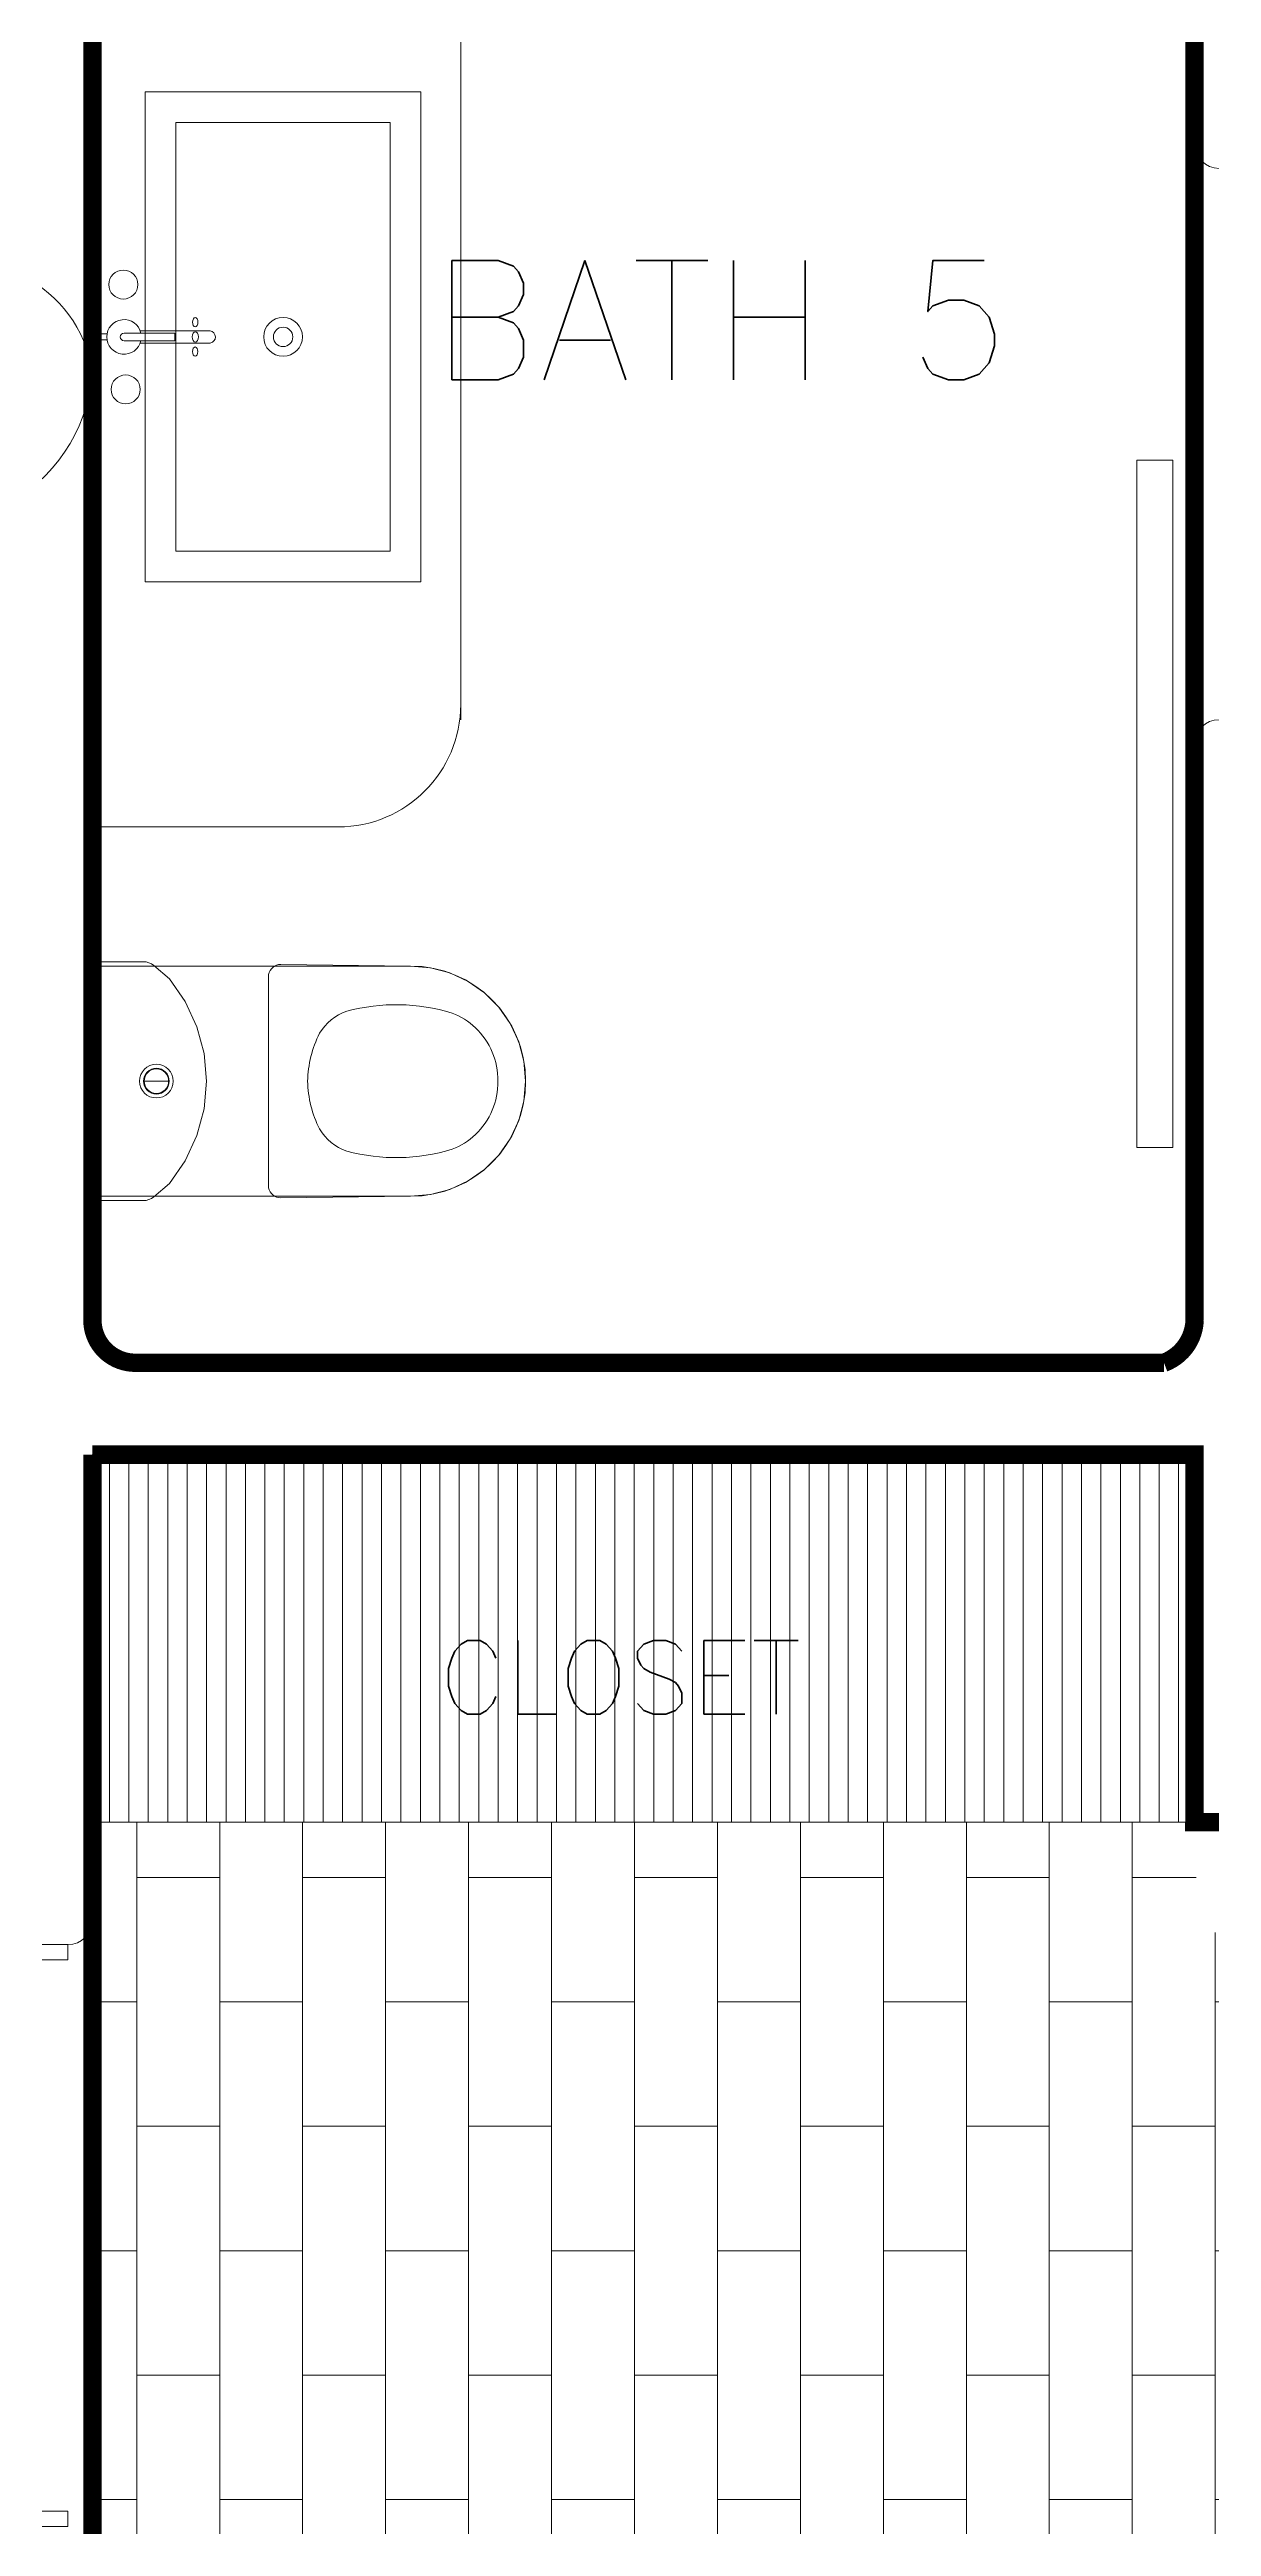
# Model space of a CAD drawing. Header units: metres. Extents: x 8 to 2416, y -346 to 476.
# Drawn here: x 134.047 to 135.945, y -227.266 to -223.221 of the extents above; entities that cross this region are included whole.
import ezdxf

# ---------------------------------------------------------------- set-up
doc = ezdxf.new("R2010")
doc.units = ezdxf.units.M
doc.linetypes.add('0', pattern=[0])
doc.layers.get('0').update_dxf_attribs({"color": 250, "linetype": '0', "lineweight": 20})
doc.layers.add('1', color=1, linetype='Continuous')
for name, color, linetype, lineweight in [('A-DOOR', 35, 'Continuous', 5), ('A-WALL', 250, 'Continuous', 20), ('baños', 140, 'Continuous', 0), ('closets', 253, 'Continuous', 0), ('piso', 253, 'Continuous', 0), ('SE-3', 253, 'Continuous', 5), ('textos', 7, 'Continuous', 0)]:
    doc.layers.add(name, color=color, linetype=linetype, lineweight=lineweight)
doc.layers.add('hatch piso', color=253, linetype='Continuous', lineweight=0, transparency=0.7)
doc.layers.add('REVESTIMIENTO EXTERIOR', color=7, linetype='Continuous', lineweight=5, true_color=0xffdebd)
doc.styles.get("Standard").update_dxf_attribs({"font": 'arial.ttf', "height": 0.1875})

# ---------------------------------------------------------------- blocks, each defined once
blk = doc.blocks.new('Caroma_ToiletSuites')
at = {"layer": 'baños'}
for p, q in [((-64.3, 696.7), (-94, 682.8)), ((-32.6, 705.1), (-64.3, 696.7)), ((0, 708), (-32.6, 705.1)), ((32.6, 705.1), (0, 708)), ((64.3, 696.7), (32.6, 705.1)), ((94, 682.8), (64.3, 696.7)), ((-120.8, 664), (-144, 640.8)), ((-94, 682.8), (-120.8, 664)), ((120.8, 664), (94, 682.8)), ((144, 640.8), (120.8, 664)), ((-162.8, 614), (-176.7, 584.3)), ((-144, 640.8), (-162.8, 614)), ((162.8, 614), (144, 640.8)), ((176.7, 584.3), (162.8, 614)), ((-176.7, 584.3), (-185.1, 552.6)), ((185.1, 552.6), (176.7, 584.3)), ((-185.1, 552.6), (-188, 520)), ((188, 520), (185.1, 552.6)), ((-188, 520), (-190.5, 308)), ((-188, 0), (-188, 520)), ((188, 520), (188, 0)), ((190.5, 308), (188, 520)), ((-190.5, 308), (-190.2, 304.5)), ((-190.2, 304.5), (-189.3, 301.2)), ((-189.3, 301.2), (-187.8, 298)), ((-187.8, 298), (-185.8, 295.1)), ((-185.8, 295.1), (-183.4, 292.7)), ((-183.4, 292.7), (-180.5, 290.7)), ((-180.5, 290.7), (-177.3, 289.2)), ((-177.3, 289.2), (-174, 288.3)), ((-174, 288.3), (-170.5, 288)), ((-170.5, 288), (170.5, 288)), ((170.5, 288), (174, 288.3)), ((174, 288.3), (177.3, 289.2)), ((177.3, 289.2), (180.5, 290.7)), ((180.5, 290.7), (183.4, 292.7)), ((183.4, 292.7), (185.8, 295.1)), ((185.8, 295.1), (187.8, 298)), ((187.8, 298), (189.3, 301.2)), ((189.3, 301.2), (190.2, 304.5)), ((190.2, 304.5), (190.5, 308)), ((-88.9, 171.3), (-130, 152.2)), ((-45.1, 183.1), (-88.9, 171.3)), ((0, 187), (-45.1, 183.1)), ((45.1, 183.1), (0, 187)), ((88.9, 171.3), (45.1, 183.1)), ((130, 152.2), (88.9, 171.3)), ((-167.1, 126.2), (-188.7, 100.9)), ((-130, 152.2), (-167.1, 126.2)), ((0, 85), (0, 125)), ((167.1, 126.2), (130, 152.2)), ((188.7, 100.9), (167.1, 126.2)), ((-194.6, 88.2), (-195, 83.5)), ((-195, 83.5), (-195, 0)), ((-193.4, 92.7), (-194.6, 88.2)), ((-191.4, 97), (-193.4, 92.7)), ((-188.7, 100.9), (-191.4, 97)), ((191.4, 97), (188.7, 100.9)), ((193.4, 92.7), (191.4, 97)), ((194.6, 88.2), (193.4, 92.7)), ((195, 83.5), (194.6, 88.2)), ((195, 0), (195, 83.5)), ((-195, 0), (195, 0)), ((188, 0), (-188, 0))]:
    blk.add_line(p, q, dxfattribs=at)
for centre, radius, start, end in [((0, 520), 188, 0, 180), ((-2.7, 547.4), 115.2, 88.6565, 137.0404), ((2.7, 547.4), 115.2, 42.9609, 91.3415), ((-18.8, 556.1), 97.6, 134.3372, 160.9897), ((18.8, 556.1), 97.6, 19.01, 45.6643), ((183, 496.7), 307.9, 162.7713, 195.2143), ((-183, 496.7), 307.9, 344.7852, 17.2286), ((-36.1, 442.4), 82.4, 198.763, 239.3582), ((36.1, 442.4), 82.4, 300.6412, 341.2351), ((2.9, 529.9), 177.9, 242.916, 269.0659), ((-2.9, 529.9), 177.9, 270.9339, 297.0836), ((0, 105), 27.5, 0, 180), ((0, 105), 21, 0, 180), ((0, 105), 20, 0, 180), ((0, 105), 27.5, 180, 0), ((0, 105), 21, 180, 0), ((0, 105), 20, 180, 0)]:
    blk.add_arc(centre, radius, start, end, dxfattribs=at)
blk = doc.blocks.new('puerta 1.00')
at = {"layer": 'A-DOOR'}
for p, q in [((-0.15, -0.0125), (-0.9369, -0.3949)), ((-0.1376, -0.038), (-0.9245, -0.4204)), ((-0.1376, -0.038), (-0.15, -0.0125)), ((-0.8777, -0.3661), (-0.8826, -0.3559)), ((-0.9369, -0.3949), (-0.9245, -0.4204)), ((-0.8946, -0.3743), (-0.8996, -0.3641)), ((-0.8822, -0.3998), (-0.8772, -0.4101)), ((-0.8653, -0.3916), (-0.8603, -0.4018))]:
    blk.add_line(p, q, dxfattribs=at)
for points in [[(-0.08, 0), (-0.08, -0.025), (-0.125, -0.025), (-0.125, -0.0125), (-0.2, -0.0125), (-0.2, 0), (-0.08, 0)], [(-0.08, -0.95), (-0.08, -0.925), (-0.125, -0.925), (-0.125, -0.9375), (-0.2, -0.9375), (-0.2, -0.95), (-0.08, -0.95)]]:
    blk.add_lwpolyline(points, dxfattribs=at)
blk.add_arc((0.0366, 0.1602), 1.1229, 211.1336, 257.8343, dxfattribs=at)
for points in [[(-0.8982, -0.3642), (-0.9033, -0.3642), (-0.912, -0.3591), (-0.917, -0.3504), (-0.917, -0.3403), (-0.912, -0.3316), (-0.9033, -0.3265), (-0.8932, -0.3265), (-0.8844, -0.3316), (-0.8794, -0.3403), (-0.8794, -0.3504), (-0.8844, -0.3591), (-0.8932, -0.3642), (-0.8982, -0.3642)], [(-0.8617, -0.4394), (-0.8667, -0.4394), (-0.8754, -0.4344), (-0.8805, -0.4256), (-0.8805, -0.4156), (-0.8754, -0.4068), (-0.8667, -0.4018), (-0.8566, -0.4018), (-0.8479, -0.4068), (-0.8428, -0.4156), (-0.8428, -0.4257), (-0.8479, -0.4344), (-0.8566, -0.4394), (-0.8617, -0.4394)]]:
    blk.add_open_spline(points, degree=2, dxfattribs=at)
blk = doc.blocks.new('A$C8d867532')
at = {"layer": 'baños', "linetype": 'Continuous'}
blk.add_line((0.0395, 0.4062, 0), (0.1223, 0.4062, 0.0004), dxfattribs=at)
at = {"layer": 'baños'}
for points in [[(0.0743, 0.8), (0.5243, 0.8), (0.5243, 0), (0.0743, 0)], [(0.1243, 0.75), (0.4743, 0.75), (0.4743, 0.05), (0.1243, 0.05)]]:
    blk.add_lwpolyline(points, close=True, dxfattribs=at)
at = {"layer": 'baños', "linetype": 'Continuous'}
for points, elevation in [([(0.0114, 0.405), (0.0005, 0.405), (0, 0.4043), (0, 0.3957)], 0), ([(0.1223, 0.4062), (0.1223, 0.3939)], 0.0004), ([(0, 0.3957), (0.0005, 0.395), (0.0114, 0.395)], 0)]:
    blk.add_lwpolyline(points, dxfattribs=dict(at, elevation=elevation))
blk.add_lwpolyline([(0.0672, 0.3939, -9.082434), (0.0672, 0.4062)], format="xyb", dxfattribs=at)
at = {"layer": 'baños', "linetype": 'Continuous', "elevation": 0}
for points in [[(0.0333, 0.4, -0.385153), (0.0395, 0.4062), (0.0395, 0.4062)], [(0.0661, 0.4101), (0.1804, 0.4101, -0.363105), (0.1887, 0.4, -0.363105), (0.1804, 0.39), (0.0661, 0.39)], [(0.0333, 0.4, 0.385153), (0.0395, 0.3939), (0.0395, 0.3939)]]:
    blk.add_lwpolyline(points, format="xyb", dxfattribs=at)
at = {"layer": 'baños', "linetype": 'Continuous', "extrusion": (1.31781e-06, -1, -8.43443e-26), "elevation": -0.3939}
blk.add_lwpolyline([(0.1223, 0.0004), (0.0395, 0)], close=True, dxfattribs=at)
at = {"layer": 'baños', "linetype": 'Continuous'}
for centre, radius in [((0.0422, 0.4857), 0.0237), ((0.2993, 0.4), 0.0317), ((0.2993, 0.4), 0.0159), ((0.0384, 0.3146), 0.0237)]:
    blk.add_circle(centre, radius, dxfattribs=at)
at = {"layer": 'baños', "linetype": 'Continuous', "extrusion": (3.61622e-27, 8.43443e-26, -1)}
for centre, major_axis, ratio in [((0.1558, 0.4), (0, -0.0085), 0.599546), ((0.1557, 0.424), (0.00005, -0.0075), 0.581577), ((0.1558, 0.376), (0.00005, -0.0075), 0.581577)]:
    blk.add_ellipse(centre, major_axis=major_axis, ratio=ratio, dxfattribs=at)
at = {"layer": 'baños', "linetype": 'Continuous', "flags": 8}
for tag, p in [('TRADENAME', (0.1887, 0.4, 0)), ('MODELNUMBER', (0.1887, 0.4, 0)), ('MATERIAL', (0.1888, 0.4, 0)), ('PRODUCT', (0.1888, 0.4, 0))]:
    blk.add_attdef(tag, p, '', height=0.0000254, rotation=270.0001, dxfattribs=at)
at = {"layer": 'baños', "linetype": 'Continuous'}
for tag, p in [('MATERIAL', (0.299, 0.3999)), ('PRODUCT', (0.299, 0.3999)), ('TRADENAME', (0.2991, 0.3999)), ('MODELNUMBER', (0.2991, 0.3999))]:
    blk.add_attdef(tag, p, '', height=0.0000254, rotation=90.0001, dxfattribs=at)
blk = doc.blocks.new('PL BASE 1N NASAS 09')
at = {"layer": 'closets', "transparency": 33554687}
h = blk.add_hatch(dxfattribs=at)
h.set_pattern_fill('LINE', color=256, scale=0.01, angle=90)
h.set_pattern_definition([(90, (87.98024, 55.724378), (-0.03175, 2e-18), [])])
h.paths.add_polyline_path([(-106.9261, -39.161), (-106.9261, -39.7497)], flags=16)
h.paths.add_polyline_path([(-105.881, -39.1497), (-105.881, -39.7497), (-107.6815, -39.7497), (-107.6815, -39.1497)])
at = {"layer": 'A-DOOR'}
blk.add_lwpolyline([(-105.9753, -37.5261), (-105.9165, -37.5261), (-105.9165, -38.6483), (-105.9753, -38.6483)], close=True, dxfattribs=at)
at = {"layer": 'A-WALL'}
for p, q in [((-107.6811, -35.4897), (-107.6811, -38.9597)), ((-105.881, -35.4906), (-105.881, -37.0097)), ((-105.881, -37.9897), (-105.881, -38.9597)), ((-107.6411, -38.9997), (-105.921, -38.9997)), ((-107.6811, -39.1497), (-105.881, -39.1497)), ((-107.6811, -39.1497), (-107.6811, -39.9097)), ((-105.881, -39.7497), (-105.881, -39.1497)), ((-105.881, -39.4497), (-105.881, -39.5497)), ((-104.971, -39.7497), (-105.8815, -39.7497)), ((-107.7211, -39.9497), (-107.8411, -39.9497))]:
    blk.add_line(p, q, dxfattribs=at)
for centre, start, end in [((-105.841, -37.0097), 180, 270), ((-105.841, -37.9897), 90, 180), ((-107.6411, -38.9597), 180, 270), ((-105.921, -38.9597), 270, 360), ((-107.7211, -39.9097), 270, 360)]:
    blk.add_arc(centre, 0.04, start, end, dxfattribs=at)
at = {"layer": 'baños'}
for p, q in [((-107.0795, -37.9497), (-107.0795, -36.7247)), ((-107.2795, -38.1247), (-107.6795, -38.1247))]:
    blk.add_line(p, q, dxfattribs=at)
blk.add_arc((-107.2795, -37.9247), 0.2, 270, 0, dxfattribs=at)
at = {"layer": 'closets', "transparency": 33554687}
blk.add_line((-107.6815, -39.7497), (-105.8815, -39.7497), dxfattribs=at)
at = {"layer": 'piso'}
blk.add_line((-107.6811, -39.9097), (-107.6811, -40.9397), dxfattribs=at)
at = {"layer": '1'}
ref = blk.add_blockref('A$C8d867532', (-107.6689, -36.9247), dxfattribs=dict(at, xscale=-1, rotation=180))
ref.add_attrib('MATERIAL', 'VITREOUS CHINA', (-107.37, -37.3246), dxfattribs={"layer": 'baños', "linetype": 'Continuous', "height": 0.0000254, "rotation": 269.9999})
ref.add_attrib('PRODUCT', 'BATHROOM SINK', (-107.3699, -37.3246), dxfattribs={"layer": 'baños', "linetype": 'Continuous', "height": 0.0000254, "rotation": 269.9999})
ref.add_attrib('TRADENAME', 'VOX', (-107.3699, -37.3246), dxfattribs={"layer": 'baños', "linetype": 'Continuous', "height": 0.0000254, "rotation": 269.9999})
ref.add_attrib('MODELNUMBER', 'K-5373', (-107.3698, -37.3246), dxfattribs={"layer": 'baños', "linetype": 'Continuous', "height": 0.0000254, "rotation": 269.9999})
ref.add_attrib('MATERIAL', 'BRASS', (-107.4801, -37.3248, 0), dxfattribs={"layer": 'baños', "linetype": 'Continuous', "height": 0.0000254, "rotation": 89.9999})
ref.add_attrib('PRODUCT', 'FAUCETS', (-107.4802, -37.3248, 0), dxfattribs={"layer": 'baños', "linetype": 'Continuous', "height": 0.0000254, "rotation": 89.9999})
ref.add_attrib('TRADENAME', 'PURIST', (-107.4802, -37.3248, 0), dxfattribs={"layer": 'baños', "linetype": 'Continuous', "height": 0.0000254, "rotation": 89.9999})
ref.add_attrib('MODELNUMBER', 'K-14404-4A', (-107.4802, -37.3248, 0), dxfattribs={"layer": 'baños', "linetype": 'Continuous', "height": 0.0000254, "rotation": 89.9999})
at = {"layer": 'A-DOOR', "xscale": -1, "rotation": 180}
blk.add_blockref('puerta 1.00', (-107.6411, -40.8997), dxfattribs=at)
at = {"layer": 'baños', "xscale": -0.000999999934791, "yscale": 0.000999999934791, "rotation": 270}
blk.add_blockref('Caroma_ToiletSuites', (-107.6815, -38.5399), dxfattribs=at)
at = {"layer": 'textos', "width": 3.404877}
for s, insert, char_height, attachment_point in [('{\\Fromans|c0; BATH 5}', (-107.261, -37.3948), 0.195, 7), ('\\pxqc;{\\Fromans|c0;\\H0.8x;CLOSET\\H1.25x; }', (-105.1165, -39.5732), 0.15, 9)]:
    blk.add_mtext(s, dxfattribs=dict(at, insert=insert, char_height=char_height, attachment_point=attachment_point))
blk = doc.blocks.new('PL MUEBLES 1N NASAS 09')
at = {"layer": 'hatch piso'}
h = blk.add_hatch(dxfattribs=at)
h.set_pattern_fill('AR-BRSTD', color=256, scale=0.002, angle=-90)
h.set_pattern_definition([(270, (-8.74588, 232.01007), (0.1354836, -2e-17), []), (0, (-8.74588, 232.01007), (0.1354836, 0.2032), [0.1354836, -0.1354836])])
edge = h.paths.add_edge_path()
edge.add_line((62.3305, 47.1481), (63.2305, 47.1481))
edge.add_line((63.2305, 47.1481), (63.2305, 48.4481))
edge.add_line((63.2305, 48.4481), (56.5331, 48.4481))
edge.add_line((56.5331, 48.4481), (56.5331, 48.2731))
edge.add_line((56.5331, 48.2731), (56.3831, 48.2731))
edge.add_line((56.3831, 48.2731), (56.3831, 48.4536))
edge.add_line((56.3831, 48.4536), (54.5879, 48.4536))
edge.add_line((54.5879, 48.4536), (54.5879, 46.9481))
edge.add_line((54.5879, 46.9481), (55.8257, 46.9481))
edge.add_arc((55.8755, 46.9973), 0.07, 180, 224.6727, ccw=False)
edge.add_line((55.8055, 46.9973), (55.8055, 47.1073))
edge.add_arc((55.8755, 47.1073), 0.07, 90, 180, ccw=False)
edge.add_line((55.8755, 47.1773), (55.9855, 47.1773))
edge.add_arc((55.9855, 47.1073), 0.07, 0, 90, ccw=False)
edge.add_line((56.0555, 47.1073), (56.0555, 46.9973))
edge.add_arc((55.9855, 46.9973), 0.07, -44.6727, 0, ccw=False)
edge.add_line((56.0353, 46.9481), (59.0257, 46.9481))
edge.add_arc((59.0755, 46.9973), 0.07, 180, 224.6728, ccw=False)
edge.add_line((59.0055, 46.9973), (59.0055, 47.1073))
edge.add_arc((59.0755, 47.1073), 0.07, 90, 180, ccw=False)
edge.add_line((59.0755, 47.1773), (59.1855, 47.1773))
edge.add_arc((59.1855, 47.1073), 0.07, 0, 90, ccw=False)
edge.add_line((59.2555, 47.1073), (59.2555, 46.9973))
edge.add_arc((59.1855, 46.9973), 0.07, -90, 0, ccw=False)
edge.add_line((59.1855, 46.9273), (59.0755, 46.9273))
edge.add_arc((59.0755, 46.9973), 0.07, 229.9948, 270, ccw=False)
edge.add_line((59.0305, 46.9437), (59.0305, 44.972))
edge.add_arc((59.0755, 44.9184), 0.07, 90, 130.0052, ccw=False)
edge.add_line((59.0755, 44.9884), (59.1855, 44.9884))
edge.add_arc((59.1855, 44.9184), 0.07, 0, 90, ccw=False)
edge.add_line((59.2555, 44.9184), (59.2555, 44.8084))
edge.add_arc((59.1855, 44.8084), 0.07, -90, 0, ccw=False)
edge.add_line((59.1855, 44.7384), (59.0755, 44.7384))
edge.add_arc((59.0755, 44.8084), 0.07, 229.9948, 270, ccw=False)
edge.add_line((59.0305, 44.7548), (59.0305, 41.172))
edge.add_arc((59.0755, 41.1184), 0.07, 90, 130.0052, ccw=False)
edge.add_line((59.0755, 41.1884), (59.1855, 41.1884))
edge.add_arc((59.1855, 41.1184), 0.07, 0, 90, ccw=False)
edge.add_line((59.2555, 41.1184), (59.2555, 41.0084))
edge.add_arc((59.1855, 41.0084), 0.07, -90, 0, ccw=False)
edge.add_line((59.1855, 40.9384), (59.0755, 40.9384))
edge.add_arc((59.0755, 41.0084), 0.07, 180, 270, ccw=False)
edge.add_line((59.0055, 41.0084), (59.0055, 41.1184))
edge.add_arc((59.0755, 41.1184), 0.07, 149.8481, 180, ccw=False)
edge.add_line((59.0149, 41.1535), (56.0391, 41.1535))
edge.add_arc((55.9855, 41.1085), 0.07, 0, 40.0052, ccw=False)
edge.add_line((56.0555, 41.1085), (56.0555, 40.9985))
edge.add_arc((55.9855, 40.9985), 0.07, -90, 0, ccw=False)
edge.add_line((55.9855, 40.9285), (55.8755, 40.9285))
edge.add_arc((55.8755, 40.9985), 0.07, 180, 270, ccw=False)
edge.add_line((55.8055, 40.9985), (55.8055, 41.1085))
edge.add_arc((55.8755, 41.1085), 0.07, 139.9948, 180, ccw=False)
edge.add_line((55.8219, 41.1535), (50.4363, 41.1535))
edge.add_arc((50.3827, 41.1085), 0.07, 0, 40.0052, ccw=False)
edge.add_line((50.4527, 41.1085), (50.4527, 40.9985))
edge.add_arc((50.3827, 40.9985), 0.07, -90, 0, ccw=False)
edge.add_line((50.3827, 40.9285), (50.2727, 40.9285))
edge.add_arc((50.2727, 40.9985), 0.07, 180, 270, ccw=False)
edge.add_line((50.2027, 40.9985), (50.2027, 41.1085))
edge.add_arc((50.2727, 41.1085), 0.07, 139.9948, 180, ccw=False)
edge.add_line((50.2191, 41.1535), (46.4305, 41.1535))
edge.add_line((46.4305, 41.1535), (46.4305, 40.9535))
edge.add_line((46.4305, 40.9535), (44.3305, 40.9535))
edge.add_line((44.3305, 40.9535), (44.3305, 39.3536))
edge.add_line((44.3305, 39.3536), (47.8305, 39.3536))
edge.add_line((47.8305, 39.3536), (47.8305, 38.9536))
edge.add_line((47.8305, 38.9536), (62.3305, 38.9536))
edge.add_line((62.3305, 38.9536), (62.3305, 47.1481))
at = {"layer": 'baños'}
blk.add_blockref('PL BASE 1N NASAS 09', (162.2615, 88.2033), dxfattribs=at)

msp = doc.modelspace()

# ---------------------------------------------------------------- linework, layer by layer
at = {"color": 6}
msp.add_lwpolyline([(133.19283, -223.97069, -0.5205671), (133.4276, -223.59064, -0.5205671), (133.82738, -223.59064, -0.5205671), (134.11707, -223.756, -0.5205671), (133.72116, -223.97069, -0.5205671), (133.36362, -223.97069, -0.5205671)], format="xyb", close=True, dxfattribs=at)
at = {"layer": 'REVESTIMIENTO EXTERIOR', "color": 30, "true_color": 0xf8991e, "const_width": 0.03}
for points in [[(134.13757, -221.83614, 0.1989124), (134.11707, -221.88564), (134.11707, -223.98564)], [(134.11707, -223.98564), (134.11707, -225.29564, 0.1989124), (134.13757, -225.34514, 0.1989124)]]:
    msp.add_lwpolyline(points, format="xyb", dxfattribs=at)
at = {"layer": 'REVESTIMIENTO EXTERIOR', "const_width": 0.03}
for points in [[(125.92706, -233.61568), (125.89706, -233.61568), (123.91706, -233.61568, 0.4142136), (123.86706, -233.66568), (123.86706, -235.16564, 0.4142136), (123.91706, -235.21564), (127.29706, -235.21564, -0.4142136), (127.36706, -235.28564), (127.36706, -235.61564), (129.89706, -235.61564), (141.79706, -235.61564, 0.4142136), (141.86706, -235.54564), (141.86706, -227.45564, -0.3951723), (141.9158, -227.41058), (142.69706, -227.41564), (142.76706, -227.34564), (142.76706, -226.18564, 0.4142136), (142.69706, -226.11564), (141.64706, -226.11564), (135.91663, -226.11564), (135.91709, -225.51564), (134.11707, -225.51564)], [(134.11707, -225.51564), (134.11707, -227.57564, -0.4142136), (134.07707, -227.61564)]]:
    msp.add_lwpolyline(points, format="xyb", dxfattribs=at)
at = {"layer": 'SE-3', "color": 254, "true_color": 0xd7ebd2, "transparency": 33554687, "const_width": 0.03}
for points in [[(135.24707, -225.36564), (135.86707, -225.36564, 0.304129), (135.91709, -225.29564), (135.91709, -221.88564, 0.1823092), (135.89182, -221.83613, 0.1823092)], [(134.13757, -225.34514, 0.1989124), (134.18707, -225.36564), (135.24707, -225.36564)]]:
    msp.add_lwpolyline(points, format="xyb", dxfattribs=at)

# ---------------------------------------------------------------- block references
msp.add_blockref('PL MUEBLES 1N NASAS 09', (79.53659, -274.56922))

doc.saveas('drawing.dxf')
